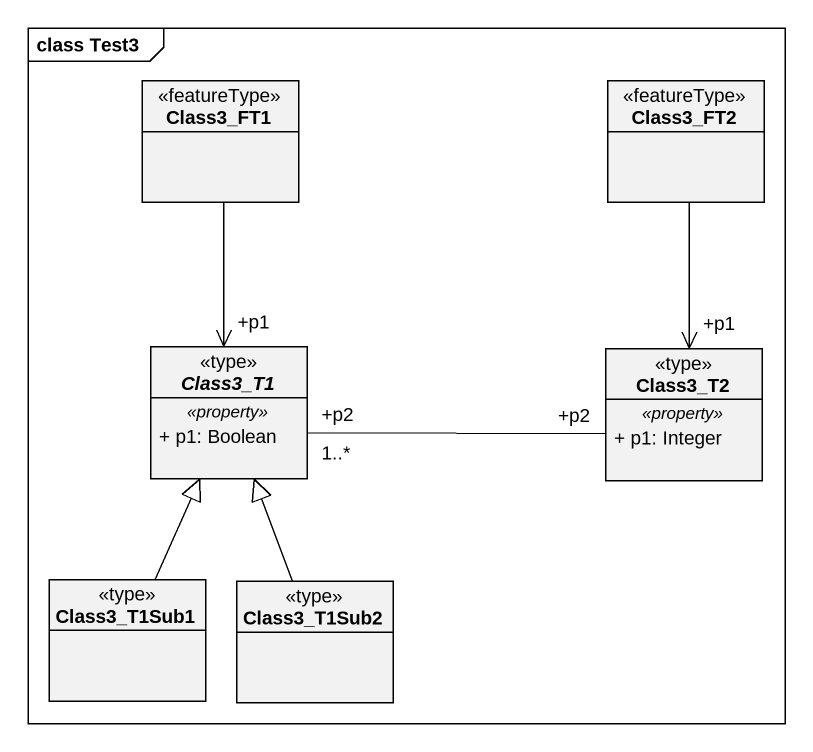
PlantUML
@startuml
mainframe class Test3
hide circle
hide empty members
skinparam classAttributeIconSize 0
class Class3_FT1 <<featureType>>
class Class3_FT2 <<featureType>>
abstract class Class3_T1 <<type>> {
  .. <<property>> ..
  + p1: Boolean
}
class Class3_T2 <<type>> {
  .. <<property>> ..
  + p1: Integer
}
class Class3_T1Sub1 <<type>>
class Class3_T1Sub2 <<type>>
Class3_FT1 --> "+p1" Class3_T1
Class3_FT2 --> "+p1" Class3_T2
Class3_T1 "+p2\n1..*" -right- "+p2" Class3_T2
Class3_T1Sub1 -up-|> Class3_T1
Class3_T1Sub2 -up-|> Class3_T1
@enduml
